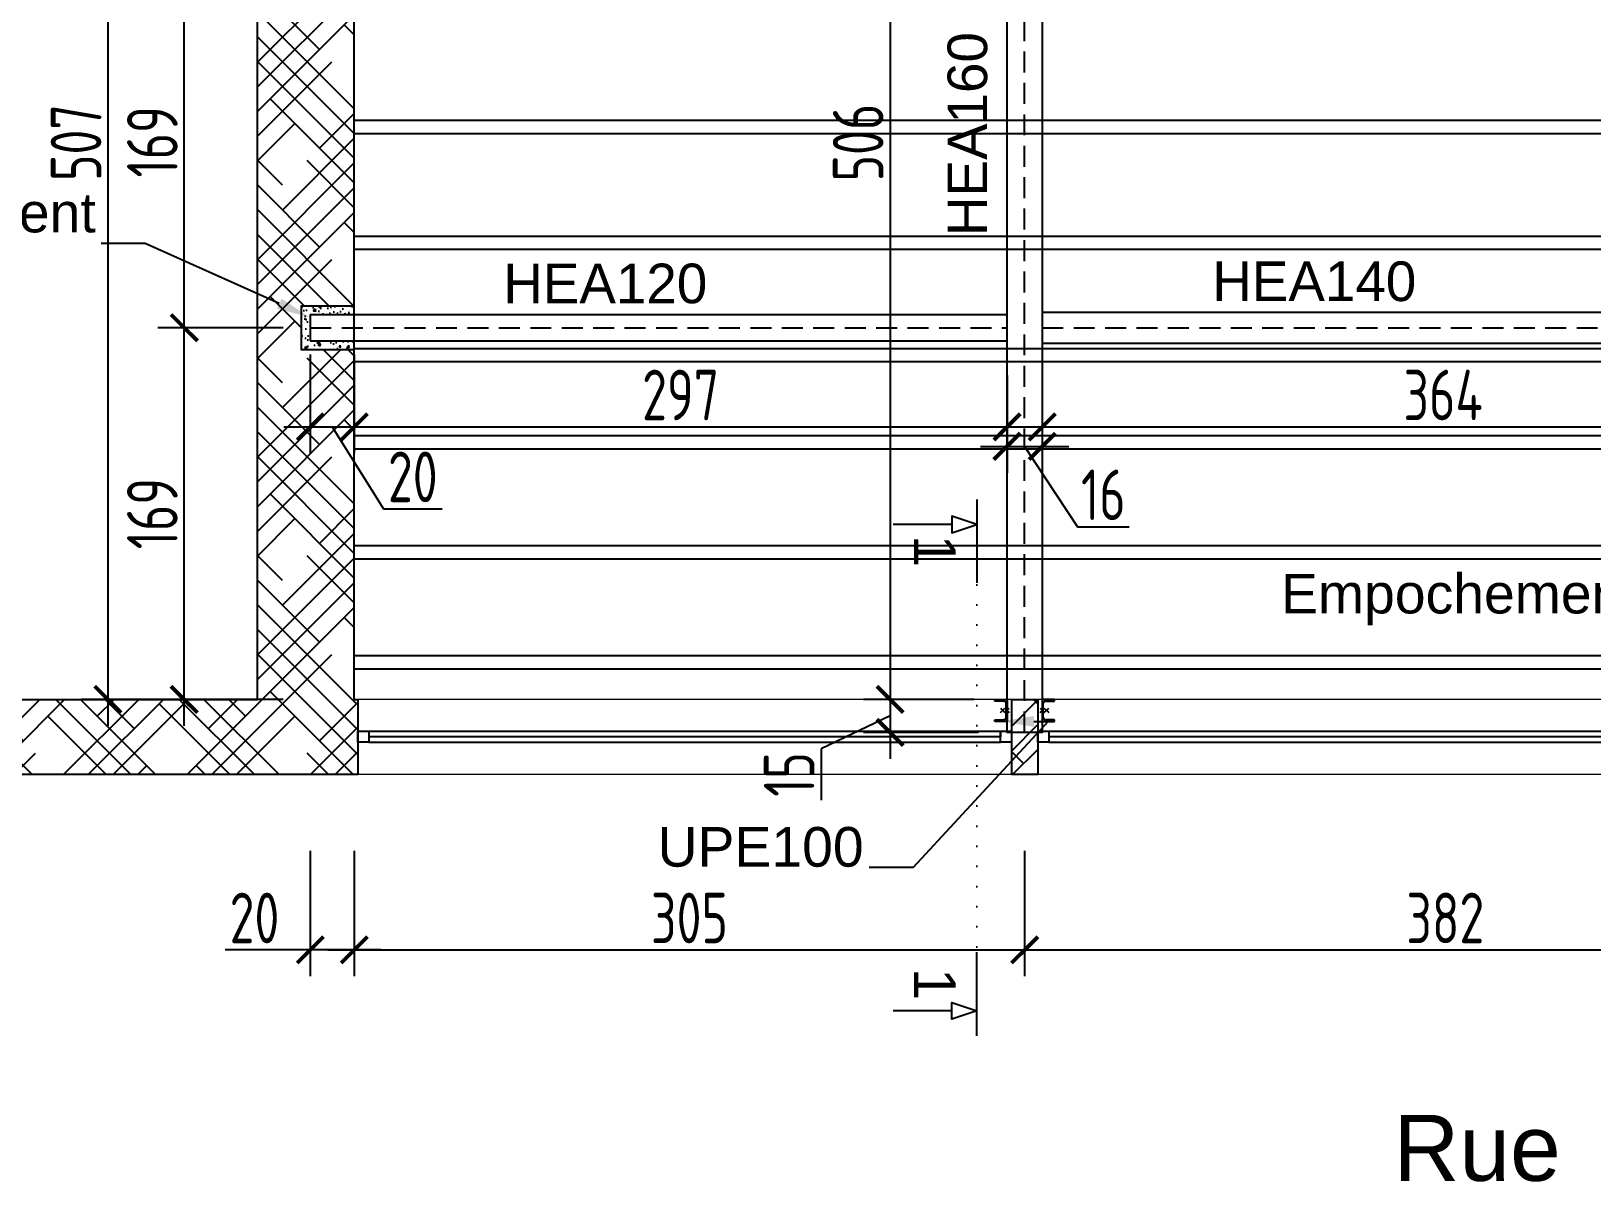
# Model space of a CAD drawing. Header units: millimetres. Extents: x -14819 to 43195, y -10328 to 20814.
# Drawn here: x 21155 to 21864, y 8996 to 9519 of the extents above; entities that cross this region are included whole.
import ezdxf
from ezdxf import colors
from ezdxf.entities.mleader import LeaderData, LeaderLine
from ezdxf.enums import TextEntityAlignment as Align
from ezdxf.math import Vec2, Vec3

# ---------------------------------------------------------------- set-up
doc = ezdxf.new("R2010")
doc.units = ezdxf.units.MM
doc.header["$PDMODE"] = 3
doc.linetypes.add('CACHE', pattern=[9.525, 6.35, -3.175])
doc.linetypes.add('POINTILLE', pattern=[6.35, 0, -6.35])
doc.layers.add('-SOCNA- Divers', color=7, linetype='Continuous')
doc.layers.add('Profile', color=7, linetype='Continuous')
for name, color, linetype, lineweight in [('-SOCNA- Fer- Coffrage', 173, 'Continuous', 25), ('01 - Gros Oeuvre', 7, 'Continuous', 25), ('MR_topo', 7, 'Continuous', 5), ('Mur_coupe', 7, 'Continuous', 25), ('Mur_vu', 8, 'Continuous', 18)]:
    doc.layers.add(name, color=color, linetype=linetype, lineweight=lineweight)
doc.styles.add('-ST-Arial', font='arial.ttf')
doc.styles.add('-ST-Isocp', font='isocp.shx', dxfattribs={"width": 0.8})
doc.styles.add('Arial 1.0', font='arial.ttf', dxfattribs={"width": 0.99, "height": 0.2})
doc.linetypes.add('ZIGZAG', pattern='A,0.00254,-5.08,[131,ltypeshp.shx,S=5.08,R=0,X=-5.08,Y=0],-10.16,[131,ltypeshp.shx,S=5.08,R=180,X=5.08,Y=0],-5.08', length=20.32254)
doc.dimstyles.new('-ST-100s', dxfattribs={"dimtxt": 23, "dimasz": 12, "dimexe": 12, "dimexo": 15, "dimgap": 3, "dimtad": 1, "dimdec": 1, "dimrnd": 0.5, "dimdsep": 46, "dimtxsty": '-ST-Isocp', "dimblk": 'ARCHTICK', "dimcen": 5, "dimdle": 12, "dimclrd": 30, "dimclre": 30, "dimclrt": 6, "dimadec": 1, "dimazin": 0, "dimtfac": 1, "dimtdec": 1, "dimtofl": 0, "dimtmove": 0, "dimatfit": 3, "dimfxl": 45, "dimfxlon": 1, "dimtolj": 1, "dimtzin": 0, "dimlwd": -1, "dimarcsym": 0})

# ---------------------------------------------------------------- blocks, each defined once
blk = doc.blocks.new('A$C06A332AF')
at = {"color": 8}
for points in [[(-2663.93, -2151.87), (-2663.93, -2156.87), (-2668.93, -2156.87), (-2668.93, -2151.87), (-2371.93, -2151.87), (-2371.93, -2156.87), (-2376.93, -2156.87), (-2376.93, -2151.87), (-2376.93, -2154.37), (-2663.93, -2154.37), (-2663.93, -2156.87), (-2376.93, -2156.87)], [(-2354.93, -2151.87), (-2354.93, -2156.87), (-2359.93, -2156.87), (-2359.93, -2151.87), (-2062.93, -2151.87), (-2062.93, -2156.87), (-2067.93, -2156.87), (-2067.93, -2151.87), (-2067.93, -2154.37), (-2354.93, -2154.37), (-2354.93, -2156.87), (-2067.93, -2156.87)]]:
    blk.add_lwpolyline(points, dxfattribs=at)
at = {"layer": 'Mur_vu', "color": 8}
for p, q in [((-2371.93, -2137.37), (-2668.93, -2137.37)), ((-2062.93, -2137.37), (-2359.93, -2137.37)), ((-2668.93, -2171.37), (-2371.93, -2171.37)), ((-2359.93, -2171.37), (-2062.93, -2171.37))]:
    blk.add_line(p, q, dxfattribs=at)
blk = doc.blocks.new('A$C56AA13D7')
at = {"layer": 'Mur_coupe', "color": 2, "flags": 128}
for points in [[(-2714.59, -4167.37), (-2714.59, -2622.37)], [(-2670.59, -4167.37), (-2670.59, -3717.37)], [(-2826.28, -4167.37), (-2714.59, -4167.37)], [(-2670.59, -4167.37), (-2668.93, -4167.37)], [(-2668.93, -4167.37), (-2668.93, -4201.37)], [(-2371.93, -4167.37), (-2359.93, -4167.37)], [(-2371.93, -4167.37), (-2371.93, -4201.37)], [(-2359.93, -4167.37), (-2359.93, -4201.37)], [(-2826.28, -4201.37), (-2668.93, -4201.37)], [(-2371.93, -4201.37), (-2359.93, -4201.37)]]:
    blk.add_lwpolyline(points, dxfattribs=at)
blk = doc.blocks.new('_ArchTick')
at = {"color": 0, "linetype": 'ByBlock', "const_width": 0.15}
blk.add_lwpolyline([(-0.5, -0.5), (0.5, 0.5)], dxfattribs=at)
blk = doc.blocks.new('*D516')
at = {"layer": '-SOCNA- Fer- Coffrage', "color": 30, "ltscale": 1.5, "transparency": 16777216}
blk.add_line((34928.57, -5689.42), (34928.57, -6219.76), dxfattribs=at)
at = {"layer": '-SOCNA- Fer- Coffrage', "color": 30, "lineweight": -2, "ltscale": 1.5, "transparency": 16777216}
for p, q in [((34973.57, -5701.42), (34916.57, -5701.42)), ((34973.57, -6207.76), (34916.57, -6207.76))]:
    blk.add_line(p, q, dxfattribs=at)
at = {"layer": 'Defpoints', "color": 0, "ltscale": 1.5, "transparency": 16777216}
for p in [(35133.38, -5701.42), (34928.57, -6207.76), (35133.38, -6207.76)]:
    blk.add_point(p, dxfattribs=at)
at = {"layer": '-SOCNA- Fer- Coffrage', "color": 30, "ltscale": 1.5, "transparency": 16777216, "xscale": 12, "yscale": 12, "zscale": 12}
for p, rotation in [((34928.57, -5701.42), 90), ((34928.57, -6207.76), 270)]:
    blk.add_blockref('_ArchTick', p, dxfattribs=dict(at, rotation=rotation))
at = {"layer": '-SOCNA- Fer- Coffrage', "color": 6, "ltscale": 1.5, "transparency": 16777216, "insert": (34914.07, -5954.59), "char_height": 23, "attachment_point": 5, "rotation": 90, "style": '-ST-Isocp'}
blk.add_mtext('\\A1;507', dxfattribs=at)
blk = doc.blocks.new('*D517')
at = {"layer": '-SOCNA- Fer- Coffrage', "color": 30, "ltscale": 1.5, "transparency": 16777216}
blk.add_line((34963.25, -6219.76), (34963.25, -6026.76), dxfattribs=at)
at = {"layer": '-SOCNA- Fer- Coffrage', "color": 30, "lineweight": -2, "ltscale": 1.5, "transparency": 16777216}
for p, q in [((35008.25, -6038.76), (34951.25, -6038.76)), ((35008.25, -6207.76), (34951.25, -6207.76))]:
    blk.add_line(p, q, dxfattribs=at)
at = {"layer": 'Defpoints', "color": 0, "ltscale": 1.5, "transparency": 16777216}
for p in [(34963.25, -6038.76), (35076.1, -6038.76), (35068.19, -6207.76)]:
    blk.add_point(p, dxfattribs=at)
at = {"layer": '-SOCNA- Fer- Coffrage', "color": 30, "ltscale": 1.5, "transparency": 16777216, "xscale": 12, "yscale": 12, "zscale": 12}
for p, rotation in [((34963.25, -6038.76), 90), ((34963.25, -6207.76), 270)]:
    blk.add_blockref('_ArchTick', p, dxfattribs=dict(at, rotation=rotation))
at = {"layer": '-SOCNA- Fer- Coffrage', "color": 6, "ltscale": 1.5, "transparency": 16777216, "insert": (34948.75, -6123.26), "char_height": 23, "attachment_point": 5, "rotation": 90, "style": '-ST-Isocp'}
blk.add_mtext('\\A1;169', dxfattribs=at)
blk = doc.blocks.new('*D518')
at = {"layer": '-SOCNA- Fer- Coffrage', "color": 30, "ltscale": 1.5, "transparency": 16777216}
blk.add_line((34963.25, -6050.76), (34963.25, -5857.76), dxfattribs=at)
at = {"layer": '-SOCNA- Fer- Coffrage', "color": 30, "lineweight": -2, "ltscale": 1.5, "transparency": 16777216}
for p, q in [((35008.25, -5869.76), (34951.25, -5869.76)), ((35008.25, -6038.76), (34951.25, -6038.76))]:
    blk.add_line(p, q, dxfattribs=at)
at = {"layer": 'Defpoints', "color": 0, "ltscale": 1.5, "transparency": 16777216}
for p in [(34963.25, -5869.76), (35111.23, -5869.76), (35076.1, -6038.76)]:
    blk.add_point(p, dxfattribs=at)
at = {"layer": '-SOCNA- Fer- Coffrage', "color": 30, "ltscale": 1.5, "transparency": 16777216, "xscale": 12, "yscale": 12, "zscale": 12}
for p, rotation in [((34963.25, -5869.76), 90), ((34963.25, -6038.76), 270)]:
    blk.add_blockref('_ArchTick', p, dxfattribs=dict(at, rotation=rotation))
at = {"layer": '-SOCNA- Fer- Coffrage', "color": 6, "ltscale": 1.5, "transparency": 16777216, "insert": (34948.75, -5954.26), "char_height": 23, "attachment_point": 5, "rotation": 90, "style": '-ST-Isocp'}
blk.add_mtext('\\A1;169', dxfattribs=at)
blk = doc.blocks.new('*D520')
at = {"layer": '-SOCNA- Fer- Coffrage', "color": 30, "lineweight": -2, "ltscale": 1.5, "transparency": 16777216}
for p, q in [((35040.54, -6276.62), (35040.54, -6333.62)), ((35345.19, -6276.62), (35345.19, -6333.62))]:
    blk.add_line(p, q, dxfattribs=at)
at = {"layer": '-SOCNA- Fer- Coffrage', "color": 30, "ltscale": 1.5, "transparency": 16777216}
blk.add_line((35028.54, -6321.62), (35357.19, -6321.62), dxfattribs=at)
at = {"layer": 'Defpoints', "color": 0, "ltscale": 1.5, "transparency": 16777216}
for p in [(35040.54, -6166.9), (35345.19, -6166.9), (35345.19, -6321.62)]:
    blk.add_point(p, dxfattribs=at)
at = {"layer": '-SOCNA- Fer- Coffrage', "color": 30, "ltscale": 1.5, "transparency": 16777216, "xscale": 12, "yscale": 12, "zscale": 12, "rotation": 180}
blk.add_blockref('_ArchTick', (35040.54, -6321.62), dxfattribs=at)
at = {"layer": '-SOCNA- Fer- Coffrage', "color": 30, "ltscale": 1.5, "transparency": 16777216, "xscale": 12, "yscale": 12, "zscale": 12}
blk.add_blockref('_ArchTick', (35345.19, -6321.62), dxfattribs=at)
at = {"layer": '-SOCNA- Fer- Coffrage', "color": 6, "ltscale": 1.5, "transparency": 16777216, "insert": (35192.86, -6307.12), "char_height": 23, "attachment_point": 5, "style": '-ST-Isocp'}
blk.add_mtext('\\A1;305', dxfattribs=at)
blk = doc.blocks.new('*D521')
at = {"layer": '-SOCNA- Fer- Coffrage', "color": 30, "lineweight": -2, "ltscale": 1.5, "transparency": 16777216}
for p, q in [((35345.19, -6276.62), (35345.19, -6333.62)), ((35727.53, -6276.62), (35727.53, -6333.62))]:
    blk.add_line(p, q, dxfattribs=at)
at = {"layer": '-SOCNA- Fer- Coffrage', "color": 30, "ltscale": 1.5, "transparency": 16777216}
blk.add_line((35333.19, -6321.62), (35739.53, -6321.62), dxfattribs=at)
at = {"layer": 'Defpoints', "color": 0, "ltscale": 1.5, "transparency": 16777216}
for p in [(35727.53, -6134.35), (35345.19, -6166.9), (35727.53, -6321.62)]:
    blk.add_point(p, dxfattribs=at)
at = {"layer": '-SOCNA- Fer- Coffrage', "color": 30, "ltscale": 1.5, "transparency": 16777216, "xscale": 12, "yscale": 12, "zscale": 12, "rotation": 180}
blk.add_blockref('_ArchTick', (35345.19, -6321.62), dxfattribs=at)
at = {"layer": '-SOCNA- Fer- Coffrage', "color": 30, "ltscale": 1.5, "transparency": 16777216, "xscale": 12, "yscale": 12, "zscale": 12}
blk.add_blockref('_ArchTick', (35727.53, -6321.62), dxfattribs=at)
at = {"layer": '-SOCNA- Fer- Coffrage', "color": 6, "ltscale": 1.5, "transparency": 16777216, "insert": (35536.36, -6307.12), "char_height": 23, "attachment_point": 5, "style": '-ST-Isocp'}
blk.add_mtext('\\A1;382', dxfattribs=at)
blk = doc.blocks.new('*D532')
at = {"layer": '-SOCNA- Fer- Coffrage', "color": 30, "ltscale": 1.5, "transparency": 16777216}
blk.add_line((35284.01, -5689.42), (35284.01, -6219.76), dxfattribs=at)
at = {"layer": '-SOCNA- Fer- Coffrage', "color": 30, "lineweight": -2, "ltscale": 1.5, "transparency": 16777216}
for p, q in [((35322.19, -5701.42), (35272.01, -5701.42)), ((35322.19, -6207.76), (35272.01, -6207.76))]:
    blk.add_line(p, q, dxfattribs=at)
at = {"layer": 'Defpoints', "color": 0, "ltscale": 1.5, "transparency": 16777216}
for p in [(35337.19, -5701.42), (35284.01, -6207.76), (35337.19, -6207.76)]:
    blk.add_point(p, dxfattribs=at)
at = {"layer": '-SOCNA- Fer- Coffrage', "color": 30, "ltscale": 1.5, "transparency": 16777216, "xscale": 12, "yscale": 12, "zscale": 12}
for p, rotation in [((35284.01, -5701.42), 90), ((35284.01, -6207.76), 270)]:
    blk.add_blockref('_ArchTick', p, dxfattribs=dict(at, rotation=rotation))
at = {"layer": '-SOCNA- Fer- Coffrage', "color": 6, "ltscale": 1.5, "transparency": 16777216, "insert": (35269.51, -5954.59), "char_height": 23, "attachment_point": 5, "rotation": 90, "style": '-ST-Isocp'}
blk.add_mtext('\\A1;506', dxfattribs=at)
blk = doc.blocks.new('*D533')
at = {"layer": '-SOCNA- Fer- Coffrage', "color": 30, "ltscale": 1.5, "transparency": 16777216}
for p, q in [((35284.01, -6195.76), (35284.01, -6234.76)), ((35284.01, -6215.26), (35252.65, -6230.21)), ((35252.65, -6230.21), (35252.65, -6253.53))]:
    blk.add_line(p, q, dxfattribs=at)
at = {"layer": '-SOCNA- Fer- Coffrage', "color": 30, "lineweight": -2, "ltscale": 1.5, "transparency": 16777216}
for p, q in [((35322.19, -6207.76), (35272.01, -6207.76)), ((35324.19, -6222.76), (35272.01, -6222.76))]:
    blk.add_line(p, q, dxfattribs=at)
at = {"layer": 'Defpoints', "color": 0, "ltscale": 1.5, "transparency": 16777216}
for p in [(35337.19, -6207.76), (35284.01, -6222.76), (35339.19, -6222.76)]:
    blk.add_point(p, dxfattribs=at)
at = {"layer": '-SOCNA- Fer- Coffrage', "color": 30, "ltscale": 1.5, "transparency": 16777216, "xscale": 12, "yscale": 12, "zscale": 12}
for p, rotation in [((35284.01, -6207.76), 90), ((35284.01, -6222.76), 270)]:
    blk.add_blockref('_ArchTick', p, dxfattribs=dict(at, rotation=rotation))
at = {"layer": '-SOCNA- Fer- Coffrage', "color": 6, "ltscale": 1.5, "transparency": 16777216, "insert": (35238.15, -6241.87), "char_height": 23, "attachment_point": 5, "rotation": 90, "style": '-ST-Isocp'}
blk.add_mtext('\\A1;15', dxfattribs=at)
blk = doc.blocks.new('*D535')
at = {"layer": '-SOCNA- Fer- Coffrage', "color": 30, "lineweight": -2, "ltscale": 1.5, "transparency": 16777216}
for p, q in [((35020.54, -6276.62), (35020.54, -6333.62)), ((35040.54, -6276.62), (35040.54, -6333.62))]:
    blk.add_line(p, q, dxfattribs=at)
at = {"layer": '-SOCNA- Fer- Coffrage', "color": 30, "ltscale": 1.5, "transparency": 16777216}
for p, q in [((35020.54, -6321.62), (34981.81, -6321.62)), ((35052.54, -6321.62), (35020.54, -6321.62))]:
    blk.add_line(p, q, dxfattribs=at)
at = {"layer": 'Defpoints', "color": 0, "ltscale": 1.5, "transparency": 16777216}
for p in [(35020.54, -6044.76), (35040.54, -6044.76), (35020.54, -6321.62)]:
    blk.add_point(p, dxfattribs=at)
at = {"layer": '-SOCNA- Fer- Coffrage', "color": 30, "ltscale": 1.5, "transparency": 16777216, "xscale": 12, "yscale": 12, "zscale": 12, "rotation": 180}
blk.add_blockref('_ArchTick', (35020.54, -6321.62), dxfattribs=at)
at = {"layer": '-SOCNA- Fer- Coffrage', "color": 30, "ltscale": 1.5, "transparency": 16777216, "xscale": 12, "yscale": 12, "zscale": 12}
blk.add_blockref('_ArchTick', (35040.54, -6321.62), dxfattribs=at)
at = {"layer": '-SOCNA- Fer- Coffrage', "color": 6, "ltscale": 1.5, "transparency": 16777216, "insert": (34995.17, -6307.12), "char_height": 23, "attachment_point": 5, "style": '-ST-Isocp'}
blk.add_mtext('\\A1;20', dxfattribs=at)
blk = doc.blocks.new('A$C29430FA8')
at = {"layer": 'Profile', "color": 172}
for p, q in [((0, 100), (0, 0)), ((55, 100), (0, 100)), ((4.5, 17.5), (4.5, 82.5)), ((14.5, 92.5), (55, 92.5)), ((55, 92.5), (55, 100)), ((0, 0), (55, 0)), ((55, 7.5), (14.5, 7.5)), ((55, 0), (55, 7.5))]:
    blk.add_line(p, q, dxfattribs=at)
for centre, start, end in [((14.5, 82.5), 90, 180), ((14.5, 17.5), 180, 270)]:
    blk.add_arc(centre, 10, start, end, dxfattribs=at)
for p in [(0, 50), (19.3, 50)]:
    blk.add_point(p, dxfattribs=at)
blk = doc.blocks.new('*U554')
at = {"layer": '-SOCNA- Divers', "color": 221, "linetype": 'POINTILLE', "ltscale": 1.5}
blk.add_line((0, 0), (-232.93, 0), dxfattribs=at)
at = {"layer": '-SOCNA- Divers', "color": 8}
for p, q in [((12, 0), (-28, 0)), ((-244.93, 0), (-204.93, 0))]:
    blk.add_line(p, q, dxfattribs=at)
at = {"layer": '-SOCNA- Divers'}
for points in [[(-232.93, 12), (-232.93, 40)], [(0, 12), (0, 40)]]:
    blk.add_lwpolyline(points, dxfattribs=at)
for points in [[(-232.93, 0), (-236.93, 12), (-228.93, 12)], [(0, 0), (4, 12), (-4, 12)]]:
    blk.add_lwpolyline(points, close=True, dxfattribs=at)
at = {"layer": '-SOCNA- Divers', "style": '-ST-Arial'}
blk.add_attdef('REP2', text='', height=20, rotation=180, dxfattribs=at).set_placement((-227.93, 19.74), align=Align.MIDDLE_RIGHT)
blk.add_attdef('REP1', text='', height=20, rotation=180, dxfattribs=at).set_placement((-5, 19.74), align=Align.MIDDLE_LEFT)
blk = doc.blocks.new('*D536')
at = {"layer": '-SOCNA- Fer- Coffrage', "color": 30, "lineweight": -2, "ltscale": 1.5, "transparency": 16777216}
for p, q in [((35020.54, -6050.89), (35020.54, -6095.85)), ((35040.54, -6050.89), (35040.54, -6095.85))]:
    blk.add_line(p, q, dxfattribs=at)
at = {"layer": '-SOCNA- Fer- Coffrage', "color": 30, "ltscale": 1.5, "transparency": 16777216}
for p, q in [((35008.54, -6083.85), (35052.54, -6083.85)), ((35030.54, -6083.85), (35053.76, -6121.08)), ((35053.76, -6121.08), (35080.48, -6121.08))]:
    blk.add_line(p, q, dxfattribs=at)
at = {"layer": 'Defpoints', "color": 0, "ltscale": 1.5, "transparency": 16777216}
for p in [(35020.54, -6035.89), (35040.54, -6035.89), (35040.54, -6083.85)]:
    blk.add_point(p, dxfattribs=at)
at = {"layer": '-SOCNA- Fer- Coffrage', "color": 30, "ltscale": 1.5, "transparency": 16777216, "xscale": 12, "yscale": 12, "zscale": 12, "rotation": 180}
blk.add_blockref('_ArchTick', (35020.54, -6083.85), dxfattribs=at)
at = {"layer": '-SOCNA- Fer- Coffrage', "color": 30, "ltscale": 1.5, "transparency": 16777216, "xscale": 12, "yscale": 12, "zscale": 12}
blk.add_blockref('_ArchTick', (35040.54, -6083.85), dxfattribs=at)
at = {"layer": '-SOCNA- Fer- Coffrage', "color": 6, "ltscale": 1.5, "transparency": 16777216, "insert": (35067.12, -6106.58), "char_height": 23, "attachment_point": 5, "style": '-ST-Isocp'}
blk.add_mtext('\\A1;20', dxfattribs=at)
blk = doc.blocks.new('*D537')
at = {"layer": '-SOCNA- Fer- Coffrage', "color": 30, "lineweight": -2, "ltscale": 1.5, "transparency": 16777216}
for p, q in [((35040.54, -6050.89), (35040.54, -6095.85)), ((35337.19, -6060.45), (35337.19, -6095.85))]:
    blk.add_line(p, q, dxfattribs=at)
at = {"layer": '-SOCNA- Fer- Coffrage', "color": 30, "ltscale": 1.5, "transparency": 16777216}
blk.add_line((35028.54, -6083.85), (35349.19, -6083.85), dxfattribs=at)
at = {"layer": 'Defpoints', "color": 0, "ltscale": 1.5, "transparency": 16777216}
for p in [(35040.54, -6035.89), (35337.19, -6045.45), (35337.19, -6083.85)]:
    blk.add_point(p, dxfattribs=at)
at = {"layer": '-SOCNA- Fer- Coffrage', "color": 30, "ltscale": 1.5, "transparency": 16777216, "xscale": 12, "yscale": 12, "zscale": 12, "rotation": 180}
blk.add_blockref('_ArchTick', (35040.54, -6083.85), dxfattribs=at)
at = {"layer": '-SOCNA- Fer- Coffrage', "color": 30, "ltscale": 1.5, "transparency": 16777216, "xscale": 12, "yscale": 12, "zscale": 12}
blk.add_blockref('_ArchTick', (35337.19, -6083.85), dxfattribs=at)
at = {"layer": '-SOCNA- Fer- Coffrage', "color": 6, "ltscale": 1.5, "transparency": 16777216, "insert": (35188.86, -6069.35), "char_height": 23, "attachment_point": 5, "style": '-ST-Isocp'}
blk.add_mtext('\\A1;297', dxfattribs=at)
blk = doc.blocks.new('*D538')
at = {"layer": '-SOCNA- Fer- Coffrage', "color": 30, "lineweight": -2, "ltscale": 1.5, "transparency": 16777216}
for p, q in [((35337.19, -6069.31), (35337.19, -6104.72)), ((35353.19, -6069.31), (35353.19, -6104.72))]:
    blk.add_line(p, q, dxfattribs=at)
at = {"layer": '-SOCNA- Fer- Coffrage', "color": 30, "ltscale": 1.5, "transparency": 16777216}
for p, q in [((35325.19, -6092.72), (35365.19, -6092.72)), ((35345.19, -6092.72), (35369.22, -6129.22)), ((35369.22, -6129.22), (35392.7, -6129.22))]:
    blk.add_line(p, q, dxfattribs=at)
at = {"layer": 'Defpoints', "color": 0, "ltscale": 1.5, "transparency": 16777216}
for p in [(35337.19, -6054.31), (35353.19, -6054.31), (35353.19, -6092.72)]:
    blk.add_point(p, dxfattribs=at)
at = {"layer": '-SOCNA- Fer- Coffrage', "color": 30, "ltscale": 1.5, "transparency": 16777216, "xscale": 12, "yscale": 12, "zscale": 12, "rotation": 180}
blk.add_blockref('_ArchTick', (35337.19, -6092.72), dxfattribs=at)
at = {"layer": '-SOCNA- Fer- Coffrage', "color": 30, "ltscale": 1.5, "transparency": 16777216, "xscale": 12, "yscale": 12, "zscale": 12}
blk.add_blockref('_ArchTick', (35353.19, -6092.72), dxfattribs=at)
at = {"layer": '-SOCNA- Fer- Coffrage', "color": 6, "ltscale": 1.5, "transparency": 16777216, "insert": (35380.96, -6114.72), "char_height": 23, "attachment_point": 5, "style": '-ST-Isocp'}
blk.add_mtext('\\A1;16', dxfattribs=at)
blk = doc.blocks.new('*D539')
at = {"layer": '-SOCNA- Fer- Coffrage', "color": 30, "lineweight": -2, "ltscale": 1.5, "transparency": 16777216}
for p, q in [((35353.19, -6060.45), (35353.19, -6095.85)), ((35717.53, -6057.94), (35717.53, -6095.85))]:
    blk.add_line(p, q, dxfattribs=at)
at = {"layer": '-SOCNA- Fer- Coffrage', "color": 30, "ltscale": 1.5, "transparency": 16777216}
blk.add_line((35341.19, -6083.85), (35729.53, -6083.85), dxfattribs=at)
at = {"layer": 'Defpoints', "color": 0, "ltscale": 1.5, "transparency": 16777216}
for p in [(35353.19, -6045.45), (35717.53, -6042.94), (35717.53, -6083.85)]:
    blk.add_point(p, dxfattribs=at)
at = {"layer": '-SOCNA- Fer- Coffrage', "color": 30, "ltscale": 1.5, "transparency": 16777216, "xscale": 12, "yscale": 12, "zscale": 12, "rotation": 180}
blk.add_blockref('_ArchTick', (35353.19, -6083.85), dxfattribs=at)
at = {"layer": '-SOCNA- Fer- Coffrage', "color": 30, "ltscale": 1.5, "transparency": 16777216, "xscale": 12, "yscale": 12, "zscale": 12}
blk.add_blockref('_ArchTick', (35717.53, -6083.85), dxfattribs=at)
at = {"layer": '-SOCNA- Fer- Coffrage', "color": 6, "ltscale": 1.5, "transparency": 16777216, "insert": (35535.36, -6069.35), "char_height": 23, "attachment_point": 5, "style": '-ST-Isocp'}
blk.add_mtext('\\A1;364', dxfattribs=at)
blk = doc.blocks.new('A$C43363a75')
at = {"layer": '-SOCNA- Fer- Coffrage', "ltscale": 1.5}
h = blk.add_hatch(dxfattribs=at)
h.set_pattern_fill('HOUND', color=8, scale=5, angle=45)
h.set_pattern_definition([(45, (-44921.253, 11733.23), (16.8379802, 28.0633004), [127, -63.5]), (135, (-44921.253, 11733.23), (16.8379802, -28.0633004), [127, -63.5])])
h.paths.add_polyline_path([(875.53, 500.14), (875.53, 550.14), (912.53, 549.77), (912.53, 500.14), (879.56, 500.14)], flags=16)
h.paths.add_polyline_path([(875.53, 1182.27), (875.53, 1585.14), (1075.53, 1585.14), (1075.53, 1182.27)], flags=16)
h.paths.add_polyline_path([(41.58, 124.87), (7.62, 123.3), (9.71, 76.74), (-2.28, 76.17), (0, 0), (76.64, 0), (76.64, 6.14), (114.84, 6.14), (114.84, 40.14), (45.39, 40.14)])
h.paths.add_polyline_path([(33.45, 305.59), (-0.51, 304.02), (0.48, 282.04), (34.44, 283.61)])
h.paths.add_polyline_path([(18.74, 632.76), (-15.22, 631.19), (-7.65, 462.89), (26.31, 464.45)])
h.paths.add_polyline_path([(10.61, 813.47), (-23.34, 811.9), (-22.36, 789.93), (11.6, 791.49)])
h.paths.add_polyline_path([(-4.12, 1141.11), (-38.07, 1139.55), (-30.49, 970.77), (3.47, 972.34)])
h.paths.add_polyline_path([(-12.25, 1321.83), (-46.2, 1320.26), (-45.21, 1298.29), (-11.26, 1299.85)])
h.paths.add_polyline_path([(1078.51, 1299.57), (1097.53, 1299.57), (1097.53, 1585.14), (1221.53, 1585.14), (1221.53, 1619.14), (831.53, 1619.14), (-59.64, 1619.14), (-53.34, 1479.13), (-19.39, 1480.7), (-24.09, 1585.14), (831.53, 1585.14), (831.53, 40.14), (719.84, 40.14), (719.84, 6.14), (877.18, 6.14), (877.18, 40.14), (875.53, 40.14), (875.53, 199.14), (851.53, 199.14), (851.53, 219.14), (875.53, 219.14), (875.53, 368.14), (851.53, 368.14), (851.53, 388.14), (875.53, 388.14), (875.53, 490.14), (922.53, 490.14), (922.53, 549.67), (1003.57, 548.88), (1003.58, 556.88), (875.53, 558.14), (875.53, 990.14), (875.53, 990.2), (1109.18, 988.37), (1109.18, 996.39), (1086.18, 996.56), (1086.18, 1066.37), (1078.18, 1066.39), (1078.18, 996.61), (875.53, 998.2), (875.53, 1152.14), (875.53, 1160.27), (1097.53, 1160.27), (1097.53, 1275.64), (1078.51, 1275.64)])
h = blk.add_hatch(dxfattribs=at)
h.set_pattern_fill('AR-CONC', color=30, scale=0.05)
h.set_pattern_definition([(50, (-34165.0044, 6078.891), (9.1092334, -0.7969543), [0.9525, -10.4775]), (355, (-34165.004, 6078.891), (-1.762171, 9.5528423), [0.762, -8.3820292]), (100.451445, (-34164.245, 6078.8244), (7.3470624, 8.7558876), [0.8095004, -8.9045122]), (46.1842, (-34165.004, 6081.431), (13.553952, -2.1021164), [1.42875, -15.71625]), (96.635558, (-34163.875, 6081.256), (11.8702067, 12.371306), [1.214251, -13.3567804]), (351.18415, (-34165.004, 6081.431), (11.8702067, 12.371306), [1.1429984, -12.5729866]), (21, (-34163.7344, 6080.796), (7.5807196, -5.1132599), [0.9525, -10.4775]), (326, (-34163.734, 6080.796), (3.0901014, 9.2093983), [0.762, -8.382]), (71.451445, (-34163.103, 6080.37), (10.670821, 4.0961384), [0.8095004, -8.904497]), (37.5, (-34165.0044, 6078.891), (0.15443016, 4.22775194), [0, -8.2804, 0, -8.509, 0, -8.41375]), (7.5, (-34165.0044, 6078.891), (3.3409831, 5.00902874), [0, -4.8514, 0, -8.0899, 0, -3.20675]), (327.5, (-34167.8365, 6078.891), (6.77952976, -0.2864372), [0, -3.175, 0, -9.906, 0, -13.1445]), (317.5, (-34169.1065, 6078.891), (7.4064591, 1.2713246), [0, -4.1275, 0, -6.5786, 0, -9.3345])])
h.paths.add_polyline_path([(875.53, 215.14), (875.53, 219.14), (851.53, 219.14), (851.53, 199.14), (875.53, 199.14), (875.53, 203.14), (855.53, 203.14), (855.53, 215.14)])
h = blk.add_hatch(dxfattribs=at)
h.set_pattern_fill('HOUND', color=8, scale=5, angle=45)
h.set_pattern_definition([(45, (-44921.253, 6733.23), (16.8379802, 28.0633004), [127, -63.5]), (135, (-44921.253, 6733.23), (16.8379802, -28.0633004), [127, -63.5])])
h.paths.add_polyline_path([(1186.18, 40.14), (1174.18, 40.14), (1174.18, 6.14), (1186.18, 6.14)], flags=17)
at = {"layer": '-SOCNA- Fer- Coffrage', "color": 192, "linetype": 'CACHE', "ltscale": 1.5}
blk.add_line((1180.18, 25.14), (1180.18, 546.47), dxfattribs=at)
at = {"layer": '-SOCNA- Fer- Coffrage', "color": 15, "ltscale": 1.5}
for p, q in [((2310.56, 303.27), (875.53, 303.27)), ((2310.56, 297.27), (875.53, 297.27)), ((2310.56, 250.61), (875.53, 250.61)), ((2310.56, 244.61), (875.53, 244.61)), ((2310.56, 199.57), (875.53, 199.57)), ((2310.56, 193.57), (875.53, 193.57)), ((2310.56, 159.91), (875.53, 159.91)), ((2310.56, 153.91), (875.53, 153.91)), ((2310.56, 109.91), (875.53, 109.91)), ((2310.56, 103.91), (875.53, 103.91)), ((2310.56, 59.91), (875.53, 59.91)), ((2310.56, 53.91), (875.53, 53.91))]:
    blk.add_line(p, q, dxfattribs=at)
at = {"layer": '-SOCNA- Fer- Coffrage', "color": 172, "ltscale": 1.5}
for p, q in [((855.53, 215.14), (1172.18, 215.14)), ((855.53, 215.14), (855.53, 203.14)), ((855.53, 215.14), (855.53, 203.14)), ((1188.18, 216.14), (1553.53, 216.14)), ((855.53, 203.14), (1172.18, 203.14)), ((1188.18, 202.14), (1553.53, 202.14))]:
    blk.add_line(p, q, dxfattribs=at)
at = {"layer": '-SOCNA- Fer- Coffrage', "color": 172, "linetype": 'CACHE', "ltscale": 1.5}
for p, q in [((855.53, 209.14), (1172.18, 209.14)), ((1188.18, 209.14), (1553.53, 209.14))]:
    blk.add_line(p, q, dxfattribs=at)
at = {"layer": '-SOCNA- Fer- Coffrage', "color": 192, "ltscale": 1.5}
blk.add_lwpolyline([(1172.18, 546.47), (1188.18, 546.47), (1188.18, 25.14), (1172.18, 25.14)], close=True, dxfattribs=at)
at = {"layer": '-SOCNA- Fer- Coffrage', "color": 1, "linetype": 'ZIGZAG', "ltscale": 0.2}
blk.add_lwpolyline([(875.53, 199.14), (851.53, 199.14), (851.53, 219.14), (875.53, 219.14)], dxfattribs=at)
at = {"layer": '-SOCNA- Divers', "ltscale": 1.5}
ref = blk.add_blockref('*U554', (1158.43, 119.69), dxfattribs=dict(at, xscale=0.94921875, yscale=0.94921875, zscale=0.94921875, rotation=89.99999999999993))
ref.add_attrib('REP2', '1', dxfattribs={"height": 18.98, "rotation": 270, "style": '-ST-Arial'}).set_placement((1139.37, -96.66), align=Align.MIDDLE_RIGHT)
ref.add_attrib('REP1', '1', dxfattribs={"height": 18.98, "rotation": 270, "style": '-ST-Arial'}).set_placement((1139.37, 114.95), align=Align.MIDDLE_LEFT)
at = {"layer": '-SOCNA- Fer- Coffrage', "color": 2, "ltscale": 1.5}
for name, p in [('A$C56AA13D7', (3546.12, 4207.51)), ('A$C06A332AF', (3546.12, 2177.51))]:
    blk.add_blockref(name, p, dxfattribs=at)
at = {"layer": '-SOCNA- Fer- Coffrage', "color": 2, "ltscale": 1.5, "yscale": 0.1, "zscale": 0.1}
for p, xscale in [((1172.18, 30.14), -0.1), ((1188.18, 30.14), 0.1)]:
    blk.add_blockref('A$C29430FA8', p, dxfattribs=dict(at, xscale=xscale))
at = {"layer": 'MR_topo', "color": 1, "style": 'Arial 1.0', "width": 0.99}
blk.add_text('HEA120', height=18, rotation=0, dxfattribs=at).set_placement((943.25, 220.26))
at = {"layer": 'MR_topo', "color": 1, "attachment_point": 1, "style": 'Arial 1.0'}
for s, insert, char_height, rotation in [('HEA160', (1145.15, 250.81), 18, 90), ('HEA140', (1265.46, 239.25), 18, 360), ('Rue     des     Stations', (1347.75, -148.74), 30, 360)]:
    blk.add_mtext_dynamic_manual_height_columns(s, width=931.9208, gutter_width=193.69, heights=[0], dxfattribs=dict(at, insert=insert, char_height=char_height, rotation=rotation))
at = {"layer": '-SOCNA- Fer- Coffrage', "color": 173, "ltscale": 1.5}
dim = blk.add_linear_dim(base=(763.57, 40.14), p1=(968.37, 546.47), p2=(968.37, 40.14), angle=90, text='507', dimstyle='-ST-100s', override={"dimrnd": 1}, dxfattribs=at)
dim.commit()
dim.dimension.update_dxf_attribs({"geometry": '*D516', "text_midpoint": (749.07, 293.3), "insert": (-34165, 6247.89)})
for base, p1, p2, override, picture, middle in [((1119, 40.14), (1172.18, 546.47), (1172.18, 40.14), {"dimrnd": 1, "dimtmove": 1}, '*D532', (1104.5, 293.3)), ((798.25, 378.14), (911.09, 209.14), (946.23, 378.14), {"dimtmove": 1}, '*D518', (783.75, 293.64))]:
    dim = blk.add_linear_dim(base=base, p1=p1, p2=p2, angle=90, dimstyle='-ST-100s', override=override, dxfattribs=at)
    dim.commit()
    dim.dimension.update_dxf_attribs({"geometry": picture, "text_midpoint": middle, "insert": (-34165, 6247.89)})
dim = blk.add_linear_dim(base=(798.25, 209.14), p1=(903.19, 40.14), p2=(911.09, 209.14), angle=90, dimstyle='-ST-100s', dxfattribs=at)
dim.commit()
dim.dimension.update_dxf_attribs({"geometry": '*D517', "text_midpoint": (783.75, 124.64), "insert": (-34165, 6247.89)})
for base, p1, p2, picture, middle in [((875.53, 164.04), (855.53, 212), (875.53, 212), '*D536', (891.75, 126.81)), ((1188.18, 155.18), (1172.18, 193.58), (1188.18, 193.58), '*D538', (1207.22, 118.68))]:
    dim = blk.add_linear_dim(base=base, p1=p1, p2=p2, dimstyle='-ST-100s', override={"dimtmove": 1}, dxfattribs=at)
    dim.commit()
    dim.dimension.update_dxf_attribs({"geometry": picture, "text_midpoint": middle, "dimtype": 128, "insert": (-34165, 6247.89)})
for base, p1, p2, override, picture, middle in [((1172.1831, 164.0407), (875.5314, 212.0008), (1172.1831, 202.4418), {"dimrnd": 1, "dimtmove": 1}, '*D537', (1023.8572, 178.543)), ((1552.5273, 164.0407), (1188.1831, 202.4418), (1552.5273, 204.9554), {"dimrnd": 1, "dimtmove": 1}, '*D539', (1370.3552, 178.5407)), ((1562.5273, -73.7328), (1180.1831, 80.9945), (1562.5273, 113.5402), {"dimrnd": 1, "dimtmove": 1}, '*D521', (1371.3552, -59.2306)), ((1180.1831, -73.7328), (875.5314, 80.9945), (1180.1831, 80.9945), {"dimrnd": 1}, '*D520', (1027.8572, -59.2328))]:
    dim = blk.add_linear_dim(base=base, p1=p1, p2=p2, dimstyle='-ST-100s', override=override, dxfattribs=at)
    dim.commit()
    dim.dimension.update_dxf_attribs({"geometry": picture, "text_midpoint": middle, "insert": (-34165.0044, 6247.8909)})
dim = blk.add_linear_dim(base=(855.53, -73.73), p1=(875.53, 203.14), p2=(855.53, 203.14), dimstyle='-ST-100s', dxfattribs=at)
dim.commit()
dim.dimension.update_dxf_attribs({"geometry": '*D535', "text_midpoint": (830.17, -59.23), "insert": (-34165, 6247.89)})
dim = blk.add_linear_dim(base=(1119, 25.14), p1=(1172.18, 40.14), p2=(1174.18, 25.14), angle=90, dimstyle='-ST-100s', override={"dimrnd": 1, "dimtmove": 1}, dxfattribs=at)
dim.commit()
dim.dimension.update_dxf_attribs({"geometry": '*D533', "text_midpoint": (1087.65, 14.68), "dimtype": 128, "insert": (-34165, 6247.89)})
at = {"layer": '-SOCNA- Fer- Coffrage', "color": 1, "ltscale": 1.5}
ml = blk.add_multileader_mtext('Standard', dxfattribs=at)
ml.set_content('Empochement', color=1, style='-ST-Arial')
ml.set_leader_properties(color=1, linetype='ByLayer', lineweight=-1)
ml.build(insert=Vec2(0, 0))
ml.multileader.update_dxf_attribs({"text_left_attachment_type": 7, "text_right_attachment_type": 7, "dogleg_length": 20, "arrow_head_size": 15})
ctx = ml.context
ctx.base_point, ctx.char_height, ctx.arrow_head_size, ctx.landing_gap_size, ctx.plane_origin = Vec3(595.57, 247.46), 18, 15, 2.5, Vec3(1061.73, 162.83)
ctx.left_attachment, ctx.right_attachment, ctx.text_align_type = 7, 7, 2
notes = []
notes.append((ctx, [(0, (1, 1, 0), (780.54, 247.46), (-1, 0), 20, [(0, [(855.14, 213.94)], 0, [])])]))
ctx.mtext.insert, ctx.mtext.width, ctx.mtext.defined_height, ctx.mtext.alignment, ctx.mtext.flow_direction = Vec3(758.04, 270.46), 0.3335, 42.46, 3, 5
ml = blk.add_multileader_mtext('Standard', dxfattribs=at)
ml.set_content('Empochement', color=1, style='-ST-Arial')
ml.set_leader_properties(color=1, linetype='ByLayer', lineweight=-1)
ml.build(insert=Vec2(0, 0))
ml.multileader.update_dxf_attribs({"text_left_attachment_type": 7, "text_right_attachment_type": 7, "dogleg_length": 20, "arrow_head_size": 15})
ctx = ml.context
ctx.base_point, ctx.char_height, ctx.arrow_head_size, ctx.landing_gap_size, ctx.plane_origin = Vec3(1296.36, 74.22), 18, 15, 2.5, Vec3(1762.52, -10.41)
ctx.left_attachment, ctx.right_attachment, ctx.text_align_type = 7, 7, 2
notes.append((ctx, [(0, (1, 1, 0), (1481.32, 74.22), (-1, 0), 20, [(0, [(1551.06, 39.26)], 0, [])])]))
ctx.mtext.insert, ctx.mtext.width, ctx.mtext.defined_height, ctx.mtext.alignment, ctx.mtext.flow_direction = Vec3(1458.82, 97.22), 0.3335, 42.46, 3, 5
ml = blk.add_multileader_mtext('Standard', dxfattribs=at)
ml.set_content('UPE100', color=1, style='-ST-Arial')
ml.set_leader_properties(color=1, linetype='ByLayer', lineweight=-1)
ml.build(insert=Vec2(0, 0))
ml.multileader.update_dxf_attribs({"text_left_attachment_type": 7, "text_right_attachment_type": 7, "dogleg_length": 20, "arrow_head_size": 15})
ctx = ml.context
ctx.base_point, ctx.char_height, ctx.arrow_head_size, ctx.landing_gap_size, ctx.plane_origin = Vec3(1014.04, -36.2), 18, 15, 2.5, Vec3(1346.57, -120.83)
ctx.left_attachment, ctx.right_attachment, ctx.text_align_type = 7, 7, 2
notes.append((ctx, [(0, (1, 1, 0), (1129.52, -36.2), (-1, 0), 20, [(1, [(1169.43, 30.14), (1190.93, 30.14)], 0, [])])]))
ctx.mtext.insert, ctx.mtext.width, ctx.mtext.defined_height, ctx.mtext.alignment, ctx.mtext.flow_direction = Vec3(1107.02, -17.89), 0.3335, 42.46, 3, 5
for ctx, leaders in notes:
    for number, flags, end, landing, length, lines in leaders:
        leader = LeaderData()
        leader.index, (leader.has_last_leader_line, leader.has_dogleg_vector, leader.attachment_direction) = number, flags
        leader.last_leader_point, leader.dogleg_vector, leader.dogleg_length = Vec3(end), Vec3(landing), length
        for number, points, colour, breaks in lines:
            line = LeaderLine()
            line.index, line.vertices, line.color, line.breaks = number, Vec3.list(points), colors.encode_raw_color(colour), breaks
            leader.lines.append(line)
        ctx.leaders.append(leader)

msp = doc.modelspace()

# ---------------------------------------------------------------- block references
at = {"layer": '01 - Gros Oeuvre'}
msp.add_blockref('A$C43363a75', (20425.95, 9175.04), dxfattribs=at)

doc.saveas('drawing.dxf')
